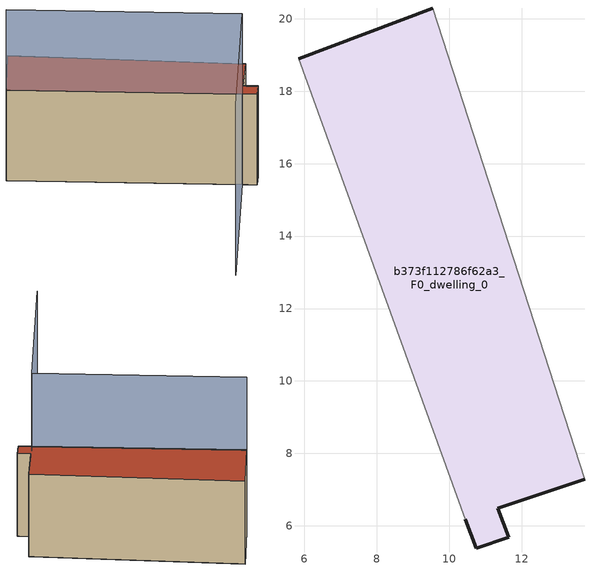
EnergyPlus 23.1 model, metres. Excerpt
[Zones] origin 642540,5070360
b373f112786f62a3_F0_dwelling_0
 floor ground (EU_floor_Construction): 13.75,7.29 9.55,20.3 5.85,18.9 10.44,6.19 10.74,5.39 11.65,5.69 11.35,6.49 z0
 wall outside (EU_wall_Construction): 5.85,18.9 9.55,20.3 / 13.75,7.29 11.35,6.49 11.65,5.69 10.74,5.39 10.44,6.19 z0:6
 wall adiabatic (EU_wall_Construction): 10.44,6.19 5.85,18.9 / 9.55,20.3 13.75,7.29 z0:6
 roof outside (EU_roof_Construction): 9.55,20.3 13.75,7.29 11.35,6.49 11.65,5.69 10.74,5.39 10.44,6.19 5.85,18.9 z6
shading: 5.86,18.9 10.45,6.19 / 10.45,6.19 0.74,2.69 z0:11.3
[Building]
EU S2 Campaign: North Axis=0; Terrain=City; Solar Distribution=FullExterior
[Site:Location]
Lyon-Bron: Latitude=45.75; Longitude=5; Time Zone=1; Elevation=198
[SizingPeriod:WeatherFileDays]
AnnualSizingPeriod: Begin Month=1; Begin Day of Month=1; End Month=12; End Day of Month=31; Day of Week for Start Day=Monday; Use Weather File Daylight Saving Period=No; Use Weather File Rain and Snow Indicators=No
[MATERIAL]
EU_InternalMass_Material: Roughness=MediumRough; Thickness=0.1; Conductivity=1; Density=1800; Specific Heat=900; Thermal Absorptance=0.9; Solar Absorptance=0.7; Visible Absorptance=0.7
[MATERIAL:NOMASS] Roughness=MediumRough; Thermal Absorptance=0.9; Solar Absorptance=0.7; Visible Absorptance=0.7
Name | Thermal Resistance
EU_wall_NoMass | 0.503714
EU_roof_NoMass | 0.959371
EU_floor_NoMass | 0.347222
[CONSTRUCTION]
EU_wall_Construction: EU_wall_NoMass
EU_roof_Construction: EU_roof_NoMass
EU_floor_Construction: EU_floor_NoMass
EU_InternalMass_Construction: EU_InternalMass_Material
[ZONE]
b373f112786f62a3_F0_dwelling_0: Type=1; Multiplier=1; Ceiling Height=autocalculate; Volume=308.171; Floor Area=autocalculate; Part of Total Floor Area=Yes
[INTERNALMASS]
b373f112786f62a3_F0_dwelling_0_EU_InternalMass: Construction=EU_InternalMass_Construction; Zone or ZoneList=b373f112786f62a3_F0_dwelling_0; Surface Area=51.3616
[OTHEREQUIPMENT]
EU_Step8_InternalGain_b373f112786f62a3_F0_dwelling_0_f000: Fuel Type=Electricity; Zone or ZoneList or Space or SpaceList=b373f112786f62a3_F0_dwelling_0; Schedule=EU_Step8_GainSchedule_b373f112786f62a3_F0_dwelling_0_f000; Design Level Calculation Method=Watts/Area; Power per Zone Floor Area=1; Fraction Latent=0; Fraction Radiant=0; Fraction Lost=0; Carbon Dioxide Generation Rate=0; EndUse Subcategory=EU_Step8_InternalGains
[ZONEVENTILATION:DESIGNFLOWRATE]
EU_ConstantAir_b373f112786f62a3_F0_dwelling_0: Zone or ZoneList or Space or SpaceList=b373f112786f62a3_F0_dwelling_0; Schedule=EU_AlwaysOn; Design Flow Rate Calculation Method=AirChanges/Hour; Air Changes per Hour=0.64; Ventilation Type=Natural; Fan Pressure Rise=0; Fan Total Efficiency=1; Constant Term Coefficient=1; Temperature Term Coefficient=0; Velocity Term Coefficient=0; Velocity Squared Term Coefficient=0; Minimum Indoor Temperature=-100; Maximum Indoor Temperature=100; Delta Temperature=-100; Minimum Outdoor Temperature=-100; Maximum Outdoor Temperature=100; Maximum Wind Speed=40
[HVACTEMPLATE:THERMOSTAT]
EU_HeatOnly_b373f112786f62a3_F0_dwelling_0: Constant Heating Setpoint=20; Constant Cooling Setpoint=50
[HVACTEMPLATE:ZONE:IDEALLOADSAIRSYSTEM]
b373f112786f62a3_F0_dwelling_0: Template Thermostat=EU_HeatOnly_b373f112786f62a3_F0_dwelling_0; System Availability Schedule=EU_AlwaysOn; Maximum Heating Supply Air Temperature=50; Minimum Cooling Supply Air Temperature=13; Maximum Heating Supply Air Humidity Ratio=0.0156; Minimum Cooling Supply Air Humidity Ratio=0.0077; Heating Limit=NoLimit; Cooling Limit=NoLimit; Heating Availability Schedule=EU_AlwaysOn; Cooling Availability Schedule=EU_CoolingOff; Dehumidification Control Type=ConstantSensibleHeatRatio; Cooling Sensible Heat Ratio=0.7; Dehumidification Setpoint=60; Humidification Control Type=None; Humidification Setpoint=30; Outdoor Air Method=None; Outdoor Air Flow Rate per Person=0.00944; Outdoor Air Flow Rate per Zone Floor Area=0; Outdoor Air Flow Rate per Zone=0; Demand Controlled Ventilation Type=None; Outdoor Air Economizer Type=NoEconomizer; Heat Recovery Type=None; Sensible Heat Recovery Effectiveness=0.7; Latent Heat Recovery Effectiveness=0.65
[SIZING:ZONE]
b373f112786f62a3_F0_dwelling_0: Zone Cooling Design Supply Air Temperature Input Method=SupplyAirTemperature; Zone Cooling Design Supply Air Temperature=13; Zone Heating Design Supply Air Temperature Input Method=SupplyAirTemperature; Zone Heating Design Supply Air Temperature=50; Zone Cooling Design Supply Air Humidity Ratio=0.008; Zone Heating Design Supply Air Humidity Ratio=0.008; Cooling Design Air Flow Method=DesignDay; Cooling Design Air Flow Rate=0; Cooling Minimum Air Flow per Zone Floor Area=0.000762; Cooling Minimum Air Flow=0; Cooling Minimum Air Flow Fraction=0.2; Heating Design Air Flow Method=DesignDay; Heating Design Air Flow Rate=0; Heating Maximum Air Flow per Zone Floor Area=0.002032; Heating Maximum Air Flow=0.141576; Heating Maximum Air Flow Fraction=0.3; Account for Dedicated Outdoor Air System=No; Dedicated Outdoor Air System Control Strategy=NeutralSupplyAir; Dedicated Outdoor Air Low Setpoint Temperature for Design=autosize; Dedicated Outdoor Air High Setpoint Temperature for Design=autosize; Zone Load Sizing Method=Sensible Load Only No Latent Load; Zone Latent Cooling Design Supply Air Humidity Ratio Input Method=HumidityRatioDifference; Zone Cooling Design Supply Air Humidity Ratio Difference=0.005; Zone Latent Heating Design Supply Air Humidity Ratio Input Method=HumidityRatioDifference; Zone Humidification Design Supply Air Humidity Ratio Difference=0.005
[SCHEDULE:CONSTANT]
Name | Hourly Value
EU_AlwaysOn | 1
EU_CoolingOff | 0
[SCHEDULE:FILE]
EU_Step8_GainSchedule_b373f112786f62a3_F0_dwelling_0_f000: File=../../schedules/b373f112786f62a3/b373f112786f62a3_F0_dwelling_0_f000_gain.csv; Column Number=1; Rows to Skip at Top=0; Number of Hours of Data=8760; Column Separator=Comma; Interpolate to Timestep=No; Minutes per Item=60; Adjust Schedule for Daylight Savings=Yes
